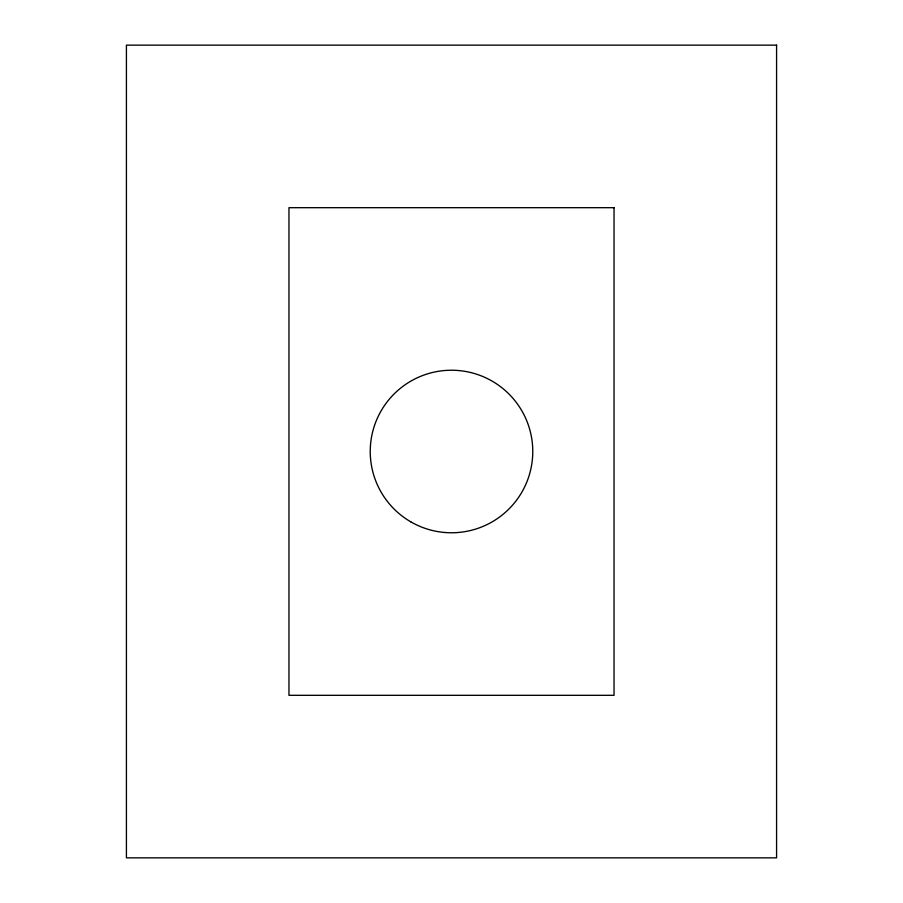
<?xml version="1.0" encoding="UTF-8"?>
<svg xmlns="http://www.w3.org/2000/svg" width="903" height="903" viewBox="0 0 903 903"><rect width="100%" height="100%" fill="white"/><g stroke="black" fill="none" stroke-linecap="round" stroke-linejoin="round"><path stroke-width="1.35" d="M776.58 45.15L126.42 45.15L126.42 857.85L776.58 857.85L776.58 45.15M614.04 207.69L288.96 207.69L288.96 695.31L614.04 695.31L614.04 207.69M410.865 521.878A81.27 81.27 0 0 0 532.77 451.5A81.27 81.27 0 0 0 410.865 381.122A81.27 81.27 0 0 0 410.865 521.878"/></g></svg>
